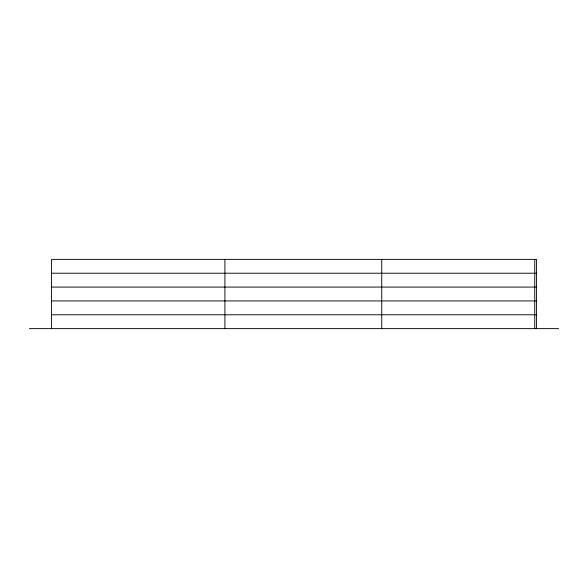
<?xml version="1.0" encoding="UTF-8"?>
<svg xmlns="http://www.w3.org/2000/svg" width="588" height="588" viewBox="0 0 588 588"><rect width="100%" height="100%" fill="white"/><g stroke="black" fill="none" stroke-linecap="round" stroke-linejoin="round"><path stroke-width="0.88" d="M51.568 273.222L536.432 273.222M51.568 287.076L536.432 287.076M51.568 300.924L536.432 300.924M51.568 314.778L536.432 314.778M29.4 328.626L558.6 328.626M536.432 328.626L536.432 259.374L51.568 259.374L51.568 328.626M534.742 259.374L534.742 328.626M381.737 259.374L381.737 328.626M224.903 259.374L224.903 328.626"/></g></svg>
